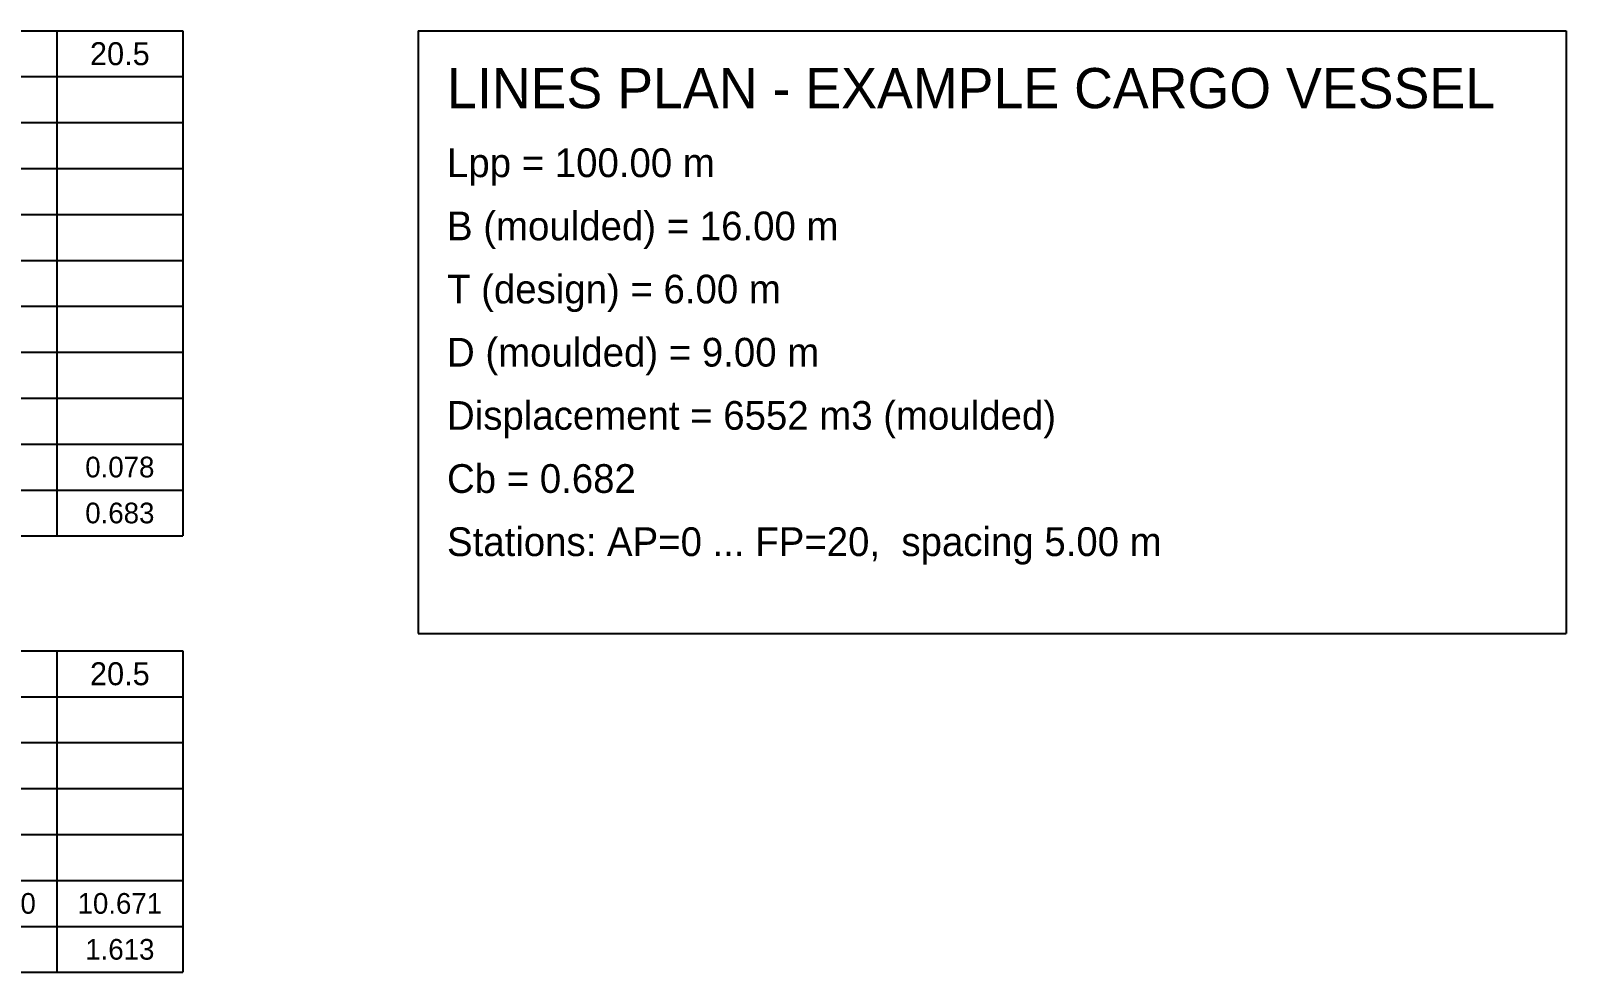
# Model space of a CAD drawing. Header units: metres. Extents: x -3336 to 157000, y -53800 to 16385.
# Drawn here: x 103494 to 157000, y -53800 to -21000 of the extents above; entities that cross this region are included whole.
import ezdxf
from ezdxf.enums import TextEntityAlignment as Align

# ---------------------------------------------------------------- set-up
doc = ezdxf.new("R2010")
doc.units = ezdxf.units.M
for name, color, linetype in [('LINES_FRAME', 7, 'CONTINUOUS'), ('LINES_TABLE', 8, 'CONTINUOUS'), ('LINES_TEXT', 7, 'CONTINUOUS')]:
    doc.layers.add(name, color=color, linetype=linetype)

msp = doc.modelspace()

# ---------------------------------------------------------------- linework, layer by layer
at = {"layer": 'LINES_FRAME'}
for points in [[(117000, -21000), (157000, -21000)], [(117000, -21000), (117000, -42000)], [(157000, -21000), (157000, -42000)], [(117000, -42000), (157000, -42000)]]:
    msp.add_lwpolyline(points, dxfattribs=at)
at = {"layer": 'LINES_TABLE'}
for points in [[(0, -21000), (108800, -21000)], [(104400, -21000), (104400, -38600)], [(108800, -21000), (108800, -38600)], [(0, -22600), (108800, -22600)], [(0, -24200), (108800, -24200)], [(0, -25800), (108800, -25800)], [(0, -27400), (108800, -27400)], [(0, -29000), (108800, -29000)], [(0, -30600), (108800, -30600)], [(0, -32200), (108800, -32200)], [(0, -33800), (108800, -33800)], [(0, -35400), (108800, -35400)], [(0, -37000), (108800, -37000)], [(0, -38600), (108800, -38600)], [(0, -42600), (108800, -42600)], [(104400, -42600), (104400, -53800)], [(108800, -42600), (108800, -53800)], [(0, -44200), (108800, -44200)], [(0, -45800), (108800, -45800)], [(0, -47400), (108800, -47400)], [(0, -49000), (108800, -49000)], [(0, -50600), (108800, -50600)], [(0, -52200), (108800, -52200)], [(0, -53800), (108800, -53800)]]:
    msp.add_lwpolyline(points, dxfattribs=at)

# ---------------------------------------------------------------- texts
at = {"layer": 'LINES_TEXT'}
for s, height, p in [('20.5', 800, (106600, -22200)), ('0.078', 720, (106600, -36560)), ('0.683', 720, (106600, -38160)), ('20.5', 800, (106600, -43800)), ('10.500', 720, (102200, -51760)), ('10.671', 720, (106600, -51760)), ('1.613', 720, (106600, -53360))]:
    msp.add_text(s, height=height, dxfattribs=at).set_placement(p, align=Align.CENTER)
for s, height, p in [('LINES PLAN - EXAMPLE CARGO VESSEL', 1400, (118000, -23700)), ('Lpp = 100.00 m', 1000, (118000, -26100)), ('B (moulded) = 16.00 m', 1000, (118000, -28300)), ('T (design) = 6.00 m', 1000, (118000, -30500)), ('D (moulded) = 9.00 m', 1000, (118000, -32700)), ('Displacement = 6552 m3 (moulded)', 1000, (118000, -34900)), ('Cb = 0.682', 1000, (118000, -37100)), ('Stations: AP=0 ... FP=20,  spacing 5.00 m', 1000, (118000, -39300))]:
    msp.add_text(s, height=height, dxfattribs=at).set_placement(p)

doc.saveas('drawing.dxf')
